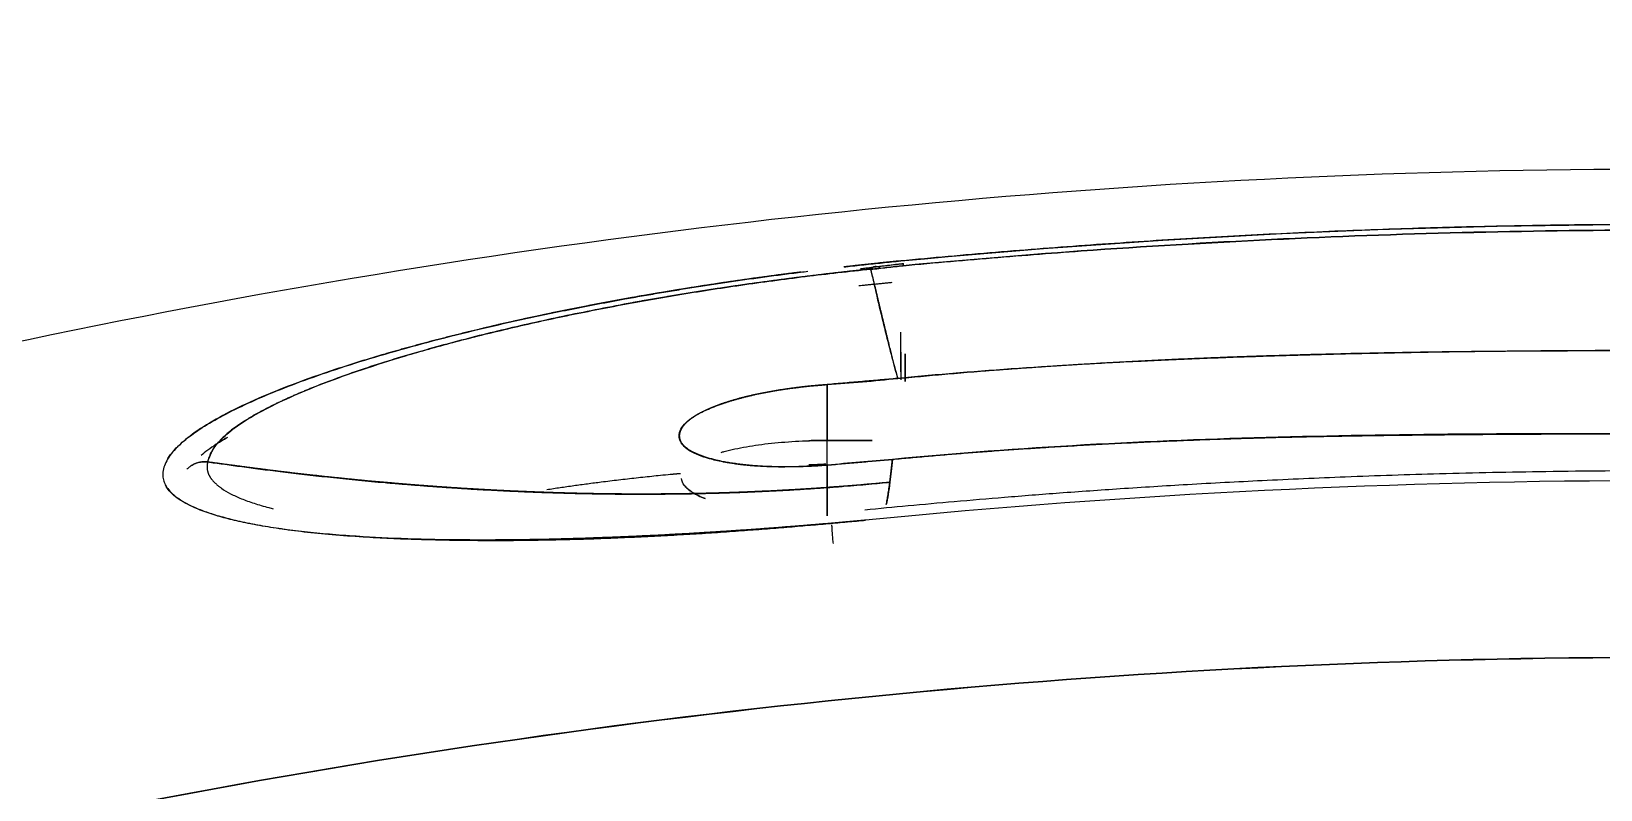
# Model space of a CAD drawing. Header units: inches. Extents: x 1105 to 1525, y -292 to 302.
# Drawn here: x 1197.06 to 1210.65, y 96.44 to 103.01 of the extents above; entities that cross this region are included whole.
import ezdxf

# ---------------------------------------------------------------- set-up
doc = ezdxf.new("R2010")
doc.units = ezdxf.units.IN
doc.header["$LTSCALE"] = 2.42
doc.header["$MEASUREMENT"] = 0
doc.header["$PDMODE"] = 3
doc.header["$PDSIZE"] = 0.3125
doc.layers.get('0').update_dxf_attribs({"linetype": 'CONTINUOUS'})
doc.layers.get('Defpoints').update_dxf_attribs({"linetype": 'CONTINUOUS'})
doc.layers.add('DIM', color=3, linetype='CONTINUOUS', lineweight=18)
doc.styles.get("Standard").update_dxf_attribs({"font": 'arial.ttf', "width": 0.8})
doc.dimstyles.new('ISO-25', dxfattribs={"dimtxt": 5, "dimasz": 2.5, "dimexe": 1.25, "dimexo": 0.625, "dimgap": 2, "dimtad": 1, "dimtih": 1, "dimtoh": 1, "dimdec": 1, "dimdsep": 46, "dimtxsty": 'Standard', "dimcen": 0, "dimclrd": 3, "dimclre": 3, "dimclrt": 4, "dimadec": 0, "dimazin": 0, "dimtfac": 1, "dimtdec": 1, "dimtmove": 0, "dimatfit": 3, "dimfxl": 1, "dimarcsym": 0})

# ---------------------------------------------------------------- blocks, each defined once
blk = doc.blocks.new('*D3')
at = {"layer": 'Defpoints', "color": 0, "transparency": 16777216}
for p in [(1279.036, 140.16), (1143.365, 34.026), (1279.036, 34.019)]:
    blk.add_point(p, dxfattribs=at)
at = {"layer": 'DIM', "color": 3, "lineweight": -2, "transparency": 16777216}
for p, q in [((1143.365, 34.651), (1143.365, 141.41)), ((1279.036, 34.644), (1279.036, 141.41)), ((1148.365, 140.16), (1202.64, 140.16)), ((1274.036, 140.16), (1219.761, 140.16))]:
    blk.add_line(p, q, dxfattribs=at)
at = {"layer": 'DIM', "color": 3, "transparency": 16777216}
for points in [[(1148.365, 140.993), (1148.365, 139.326), (1143.365, 140.16)], [(1274.036, 140.993), (1274.036, 139.326), (1279.036, 140.16)]]:
    blk.add_solid(points, dxfattribs=at)
at = {"layer": 'DIM', "color": 4, "transparency": 16777216, "insert": (1211.201, 140.16), "char_height": 5, "attachment_point": 5}
blk.add_mtext('135.7', dxfattribs=at)

msp = doc.modelspace()

# ---------------------------------------------------------------- linework, layer by layer
at = {"linetype": 'Continuous', "lineweight": 18}
for points, degree, knots in [([(1211.201, 101.815), (1209.025, 101.815), (1204.675, 101.608), (1196.058, 100.372), (1185.599, 97.307), (1175.961, 92.328), (1169.877, 87.97), (1167.441, 85.944), (1166.67, 85.272)], 3, [0, 0, 0, 0, 0.133739, 0.267478, 0.534956, 0.802434, 0.936173, 1, 1, 1, 1]), ([(1204.608, 100.979), (1204.744, 100.992), (1204.881, 101.005), (1205.155, 101.029), (1205.292, 101.04), (1205.703, 101.074), (1205.978, 101.095), (1206.801, 101.153), (1207.35, 101.185), (1208.999, 101.262), (1210.1, 101.288), (1211.2, 101.288)], 3, [0, 0, 0, 0, 0.0625, 0.0625, 0.125, 0.125, 0.25, 0.25, 0.5, 0.5, 1, 1, 1, 1]), ([(1198.586, 99.28), (1198.588, 99.286), (1198.591, 99.294), (1198.596, 99.309), (1198.6, 99.317), (1198.608, 99.335), (1198.612, 99.345), (1198.621, 99.363), (1198.626, 99.373), (1198.637, 99.392), (1198.642, 99.401), (1198.655, 99.419), (1198.662, 99.428), (1198.677, 99.446), (1198.685, 99.455), (1198.703, 99.473), (1198.712, 99.483), (1198.741, 99.51), (1198.763, 99.529), (1198.811, 99.567), (1198.837, 99.587), (1198.922, 99.644), (1198.987, 99.683), (1199.133, 99.762), (1199.215, 99.802), (1199.393, 99.882), (1199.489, 99.922), (1199.697, 100.002), (1199.808, 100.041), (1200.044, 100.121), (1200.168, 100.16), (1200.43, 100.238), (1200.567, 100.277), (1200.853, 100.353), (1201.002, 100.39), (1201.309, 100.463), (1201.468, 100.499), (1201.795, 100.568), (1201.962, 100.601), (1202.305, 100.666), (1202.481, 100.697), (1202.838, 100.757), (1203.02, 100.785), (1203.295, 100.825), (1203.388, 100.837), (1203.574, 100.862), (1203.667, 100.875), (1203.855, 100.898), (1203.949, 100.909), (1204.138, 100.93), (1204.233, 100.94), (1204.328, 100.95)], 3, [0, 0, 0, 0, 0.015625, 0.015625, 0.03125, 0.03125, 0.046875, 0.046875, 0.0625, 0.0625, 0.078125, 0.078125, 0.09375, 0.09375, 0.109375, 0.109375, 0.125, 0.125, 0.15625, 0.15625, 0.1875, 0.1875, 0.25, 0.25, 0.3125, 0.3125, 0.375, 0.375, 0.4375, 0.4375, 0.5, 0.5, 0.5625, 0.5625, 0.625, 0.625, 0.6875, 0.6875, 0.75, 0.75, 0.8125, 0.8125, 0.875, 0.875, 0.90625, 0.90625, 0.9375, 0.9375, 0.96875, 0.96875, 1, 1, 1, 1]), ([(1204.328, 100.95), (1204.315, 100.949), (1204.289, 100.946), (1204.25, 100.942), (1204.211, 100.938), (1204.172, 100.934), (1204.133, 100.93), (1204.094, 100.925), (1204.056, 100.921), (1204.017, 100.917), (1203.979, 100.912), (1203.94, 100.908), (1203.902, 100.903), (1203.864, 100.898), (1203.825, 100.894), (1203.787, 100.889), (1203.749, 100.884), (1203.712, 100.88), (1203.674, 100.875), (1203.636, 100.87), (1203.598, 100.865), (1203.561, 100.86), (1203.523, 100.855), (1203.486, 100.85), (1203.449, 100.845), (1203.411, 100.84), (1203.374, 100.835), (1203.337, 100.83), (1203.3, 100.825), (1203.263, 100.82), (1203.227, 100.814), (1203.19, 100.809), (1203.153, 100.804), (1203.117, 100.798), (1203.08, 100.793), (1203.044, 100.788), (1203.007, 100.782), (1202.971, 100.777), (1202.935, 100.771), (1202.899, 100.765), (1202.863, 100.76), (1202.827, 100.754), (1202.791, 100.748), (1202.755, 100.743), (1202.72, 100.737), (1202.684, 100.731), (1202.649, 100.725), (1202.613, 100.719), (1202.578, 100.713), (1202.542, 100.707), (1202.507, 100.701), (1202.472, 100.695), (1202.437, 100.689), (1202.402, 100.683), (1202.367, 100.677), (1202.332, 100.671), (1202.298, 100.664), (1202.263, 100.658), (1202.228, 100.652), (1202.108, 100.629), (1201.906, 100.59), (1201.627, 100.533), (1201.357, 100.474), (1201.095, 100.413), (1200.841, 100.35), (1200.591, 100.283), (1200.345, 100.214), (1200.108, 100.142), (1199.886, 100.069), (1199.68, 99.995), (1199.541, 99.942), (1199.458, 99.908), (1199.426, 99.895), (1199.394, 99.881), (1199.362, 99.868), (1199.331, 99.854), (1199.301, 99.841), (1199.272, 99.828), (1199.243, 99.814), (1199.214, 99.801), (1199.187, 99.788), (1199.159, 99.775), (1199.133, 99.762), (1199.107, 99.748), (1199.082, 99.735), (1199.057, 99.722), (1199.033, 99.709), (1199.01, 99.696), (1198.987, 99.684), (1198.965, 99.671), (1198.944, 99.658), (1198.923, 99.645), (1198.903, 99.632), (1198.883, 99.62), (1198.864, 99.607), (1198.846, 99.594), (1198.828, 99.582), (1198.811, 99.569), (1198.794, 99.557), (1198.779, 99.544), (1198.763, 99.532), (1198.749, 99.519), (1198.735, 99.507), (1198.721, 99.494), (1198.709, 99.482), (1198.696, 99.47), (1198.685, 99.458), (1198.674, 99.446), (1198.664, 99.434), (1198.654, 99.422), (1198.645, 99.41), (1198.637, 99.398), (1198.629, 99.386), (1198.622, 99.373), (1198.615, 99.361), (1198.609, 99.348), (1198.604, 99.335), (1198.599, 99.323), (1198.595, 99.311), (1198.592, 99.3), (1198.589, 99.289), (1198.587, 99.283), (1198.586, 99.28)], 3, [0, 0, 0, 0, 0.004297, 0.008588, 0.012874, 0.017155, 0.021429, 0.025698, 0.029961, 0.034218, 0.038469, 0.042714, 0.046953, 0.051186, 0.055414, 0.059636, 0.063852, 0.068064, 0.07227, 0.076472, 0.080669, 0.084861, 0.08905, 0.093235, 0.097416, 0.101593, 0.105767, 0.109938, 0.114106, 0.118271, 0.122434, 0.126594, 0.130752, 0.134908, 0.139062, 0.143213, 0.147363, 0.151512, 0.155659, 0.159805, 0.163949, 0.168093, 0.172236, 0.176379, 0.180521, 0.184663, 0.188805, 0.192948, 0.197092, 0.201236, 0.205381, 0.209528, 0.213676, 0.217825, 0.221976, 0.226129, 0.230284, 0.234441, 0.2386, 0.242761, 0.277901, 0.312934, 0.347969, 0.383107, 0.418437, 0.454045, 0.492613, 0.530988, 0.56929, 0.607639, 0.646156, 0.653227, 0.660281, 0.667319, 0.67434, 0.681346, 0.688338, 0.695316, 0.702281, 0.709234, 0.716176, 0.723107, 0.730027, 0.736939, 0.743841, 0.750736, 0.757624, 0.764505, 0.77138, 0.778251, 0.785117, 0.791979, 0.798839, 0.805697, 0.812553, 0.819409, 0.826266, 0.833123, 0.839982, 0.846844, 0.853708, 0.860576, 0.867449, 0.874327, 0.881211, 0.888101, 0.895, 0.901906, 0.908823, 0.91575, 0.92269, 0.929642, 0.936608, 0.943588, 0.950581, 0.957586, 0.964603, 0.971631, 0.978669, 0.985732, 0.992836, 1, 1, 1, 1]), ([(1204.587, 101.021), (1204.574, 101.02), (1204.549, 101.018), (1204.511, 101.014), (1204.473, 101.01), (1204.435, 101.006), (1204.398, 101.002), (1204.36, 100.998), (1204.323, 100.994), (1204.285, 100.99), (1204.248, 100.986), (1204.211, 100.982), (1204.173, 100.978), (1204.136, 100.974), (1204.11, 100.971), (1204.097, 100.969), (1204.095, 100.969)], 3, [0, 0, 0, 0, 0.077096, 0.154065, 0.230907, 0.307623, 0.384214, 0.46068, 0.537022, 0.613242, 0.689339, 0.765315, 0.841169, 0.916903, 0.992518, 1, 1, 1, 1]), ([(1204.096, 100.969), (1204.101, 100.97), (1204.132, 100.973), (1204.19, 100.98), (1204.269, 100.988), (1204.348, 100.997), (1204.428, 101.005), (1204.507, 101.013), (1204.56, 101.019), (1204.587, 101.021)], 3, [0, 0, 0, 0, 0.030661, 0.191617, 0.352779, 0.514173, 0.675825, 0.837759, 1, 1, 1, 1]), ([(1204.328, 100.947), (1204.374, 100.953), (1204.421, 100.959), (1204.514, 100.969), (1204.561, 100.974), (1204.608, 100.979)], 3, [0, 0, 0, 0, 0.5, 0.5, 1, 1, 1, 1]), ([(1204.328, 100.95), (1204.334, 100.956), (1204.34, 100.962), (1204.352, 100.97), (1204.359, 100.973), (1204.372, 100.975), (1204.379, 100.975), (1204.393, 100.97), (1204.401, 100.965), (1204.409, 100.958), (1204.41, 100.958), (1204.411, 100.957)], 3, [0, 0, 0, 0, 0.243814, 0.243814, 0.487628, 0.487628, 0.731441, 0.731441, 0.975255, 0.975255, 1, 1, 1, 1]), ([(1204.409, 100.957), (1204.409, 100.957), (1204.409, 100.957), (1204.401, 100.964), (1204.393, 100.968), (1204.379, 100.973), (1204.372, 100.973), (1204.359, 100.971), (1204.352, 100.968), (1204.34, 100.959), (1204.334, 100.954), (1204.328, 100.947)], 3, [0, 0, 0, 0, 0.011494, 0.011494, 0.25862, 0.25862, 0.505747, 0.505747, 0.752873, 0.752873, 1, 1, 1, 1]), ([(1204.561, 100.003), (1204.559, 100.01), (1204.555, 100.025), (1204.549, 100.049), (1204.543, 100.072), (1204.537, 100.096), (1204.531, 100.119), (1204.525, 100.143), (1204.519, 100.168), (1204.513, 100.192), (1204.507, 100.217), (1204.5, 100.242), (1204.494, 100.268), (1204.488, 100.293), (1204.481, 100.319), (1204.475, 100.345), (1204.468, 100.371), (1204.462, 100.398), (1204.455, 100.425), (1204.449, 100.452), (1204.442, 100.479), (1204.435, 100.506), (1204.429, 100.534), (1204.422, 100.562), (1204.415, 100.591), (1204.408, 100.619), (1204.401, 100.648), (1204.394, 100.677), (1204.387, 100.707), (1204.38, 100.736), (1204.373, 100.766), (1204.366, 100.797), (1204.358, 100.827), (1204.351, 100.858), (1204.343, 100.888), (1204.335, 100.919), (1204.33, 100.94), (1204.328, 100.95)], 3, [0, 0, 0, 0, 0.028058, 0.056144, 0.08426, 0.112407, 0.140583, 0.168789, 0.197024, 0.225287, 0.25358, 0.281903, 0.310257, 0.338642, 0.36706, 0.39551, 0.423992, 0.452505, 0.481049, 0.509624, 0.53823, 0.566865, 0.595532, 0.624231, 0.652963, 0.681728, 0.710529, 0.739364, 0.768233, 0.797134, 0.826064, 0.855019, 0.883996, 0.912988, 0.941989, 0.970995, 1, 1, 1, 1]), ([(1204.328, 100.947), (1204.367, 100.767), (1204.407, 100.598), (1204.484, 100.283), (1204.523, 100.137), (1204.561, 100.003)], 3, [0, 0, 0, 0, 0.5, 0.5, 1, 1, 1, 1]), ([(1204.608, 100.979), (1204.607, 100.985), (1204.607, 100.99), (1204.607, 100.997), (1204.607, 100.999), (1204.607, 101), (1204.607, 100.999), (1204.608, 100.996)], 3, [0, 0, 0, 0, 0.342877, 0.342877, 0.685754, 0.685754, 1, 1, 1, 1]), ([(1204.611, 100.98), (1204.611, 100.98), (1204.611, 100.98), (1204.61, 100.987), (1204.609, 100.992), (1204.608, 100.998), (1204.607, 101), (1204.607, 100.999), (1204.607, 100.997), (1204.607, 100.99), (1204.607, 100.985), (1204.608, 100.979)], 3, [0, 0, 0, 0, 0.000001, 0.000001, 0.250001, 0.250001, 0.500001, 0.500001, 0.75, 0.75, 1, 1, 1, 1]), ([(1203.724, 100.925), (1203.715, 100.923), (1203.694, 100.921), (1203.661, 100.917), (1203.625, 100.912), (1203.589, 100.907), (1203.553, 100.903), (1203.517, 100.898), (1203.482, 100.893), (1203.446, 100.888), (1203.411, 100.883), (1203.376, 100.879), (1203.34, 100.874), (1203.305, 100.869), (1203.27, 100.864), (1203.235, 100.859), (1203.2, 100.854), (1203.166, 100.849), (1203.131, 100.844), (1203.097, 100.839), (1203.062, 100.834), (1203.028, 100.829), (1202.993, 100.824), (1202.959, 100.818), (1202.925, 100.813), (1202.891, 100.808), (1202.858, 100.803), (1202.824, 100.797), (1202.79, 100.792), (1202.757, 100.787), (1202.723, 100.781), (1202.69, 100.776), (1202.657, 100.771), (1202.624, 100.765), (1202.591, 100.76), (1202.558, 100.754), (1202.525, 100.749), (1202.493, 100.743), (1202.46, 100.738), (1202.428, 100.732), (1202.395, 100.727), (1202.363, 100.721), (1202.331, 100.716), (1202.299, 100.71), (1202.267, 100.704), (1202.236, 100.699), (1202.204, 100.693), (1202.172, 100.687), (1202.141, 100.682), (1202.11, 100.676), (1202.079, 100.67), (1202.048, 100.664), (1202.017, 100.658), (1201.986, 100.653), (1201.955, 100.647), (1201.925, 100.641), (1201.894, 100.635), (1201.864, 100.629), (1201.834, 100.623), (1201.804, 100.617), (1201.774, 100.611), (1201.744, 100.606), (1201.714, 100.6), (1201.685, 100.594), (1201.655, 100.588), (1201.626, 100.582), (1201.597, 100.576), (1201.567, 100.57), (1201.538, 100.564), (1201.51, 100.558), (1201.481, 100.551), (1201.452, 100.545), (1201.424, 100.539), (1201.396, 100.533), (1201.367, 100.527), (1201.339, 100.521), (1201.311, 100.515), (1201.283, 100.509), (1201.256, 100.503), (1201.228, 100.496), (1201.201, 100.49), (1201.173, 100.484), (1201.146, 100.478), (1201.119, 100.472), (1201.092, 100.466), (1201.065, 100.459), (1201.039, 100.453), (1201.012, 100.447), (1200.986, 100.441), (1200.959, 100.434), (1200.933, 100.428), (1200.907, 100.422), (1200.881, 100.416), (1200.856, 100.41), (1200.83, 100.403), (1200.805, 100.397), (1200.779, 100.391), (1200.754, 100.384), (1200.729, 100.378), (1200.704, 100.372), (1200.679, 100.366), (1200.654, 100.359), (1200.63, 100.353), (1200.605, 100.347), (1200.581, 100.34), (1200.557, 100.334), (1200.533, 100.328), (1200.509, 100.322), (1200.485, 100.315), (1200.462, 100.309), (1200.438, 100.303), (1200.415, 100.296), (1200.391, 100.29), (1200.368, 100.284), (1200.345, 100.277), (1200.323, 100.271), (1200.3, 100.265), (1200.277, 100.259), (1200.255, 100.252), (1200.233, 100.246), (1200.21, 100.24), (1200.188, 100.233), (1200.167, 100.227), (1200.145, 100.221), (1199.981, 100.173), (1199.689, 100.083), (1199.311, 99.949), (1198.983, 99.815), (1198.709, 99.682), (1198.492, 99.552), (1198.332, 99.425), (1198.23, 99.304), (1198.197, 99.213), (1198.197, 99.147), (1198.208, 99.103), (1198.231, 99.059), (1198.268, 99.015), (1198.319, 98.972), (1198.386, 98.929), (1198.47, 98.887), (1198.574, 98.846), (1198.698, 98.807), (1198.843, 98.77), (1199.012, 98.735), (1199.204, 98.703), (1199.421, 98.675), (1199.664, 98.65), (1199.878, 98.635), (1200.049, 98.625), (1200.167, 98.619), (1200.286, 98.614), (1200.407, 98.61), (1200.528, 98.607), (1200.65, 98.604), (1200.772, 98.602), (1200.895, 98.601), (1201.018, 98.6), (1201.141, 98.6), (1201.264, 98.601), (1201.386, 98.603), (1201.508, 98.604), (1201.63, 98.607), (1201.75, 98.61), (1201.87, 98.613), (1201.989, 98.617), (1202.107, 98.622), (1202.224, 98.627), (1202.339, 98.632), (1202.453, 98.638), (1202.566, 98.644), (1202.677, 98.65), (1202.787, 98.656), (1202.895, 98.663), (1203.001, 98.67), (1203.105, 98.677), (1203.208, 98.685), (1203.309, 98.692), (1203.408, 98.7), (1203.505, 98.707), (1203.599, 98.715), (1203.692, 98.723), (1203.783, 98.731), (1203.872, 98.738), (1203.958, 98.746), (1204.042, 98.753), (1204.124, 98.761), (1204.204, 98.768), (1204.257, 98.773), (1204.283, 98.776)], 3, [0, 0, 0, 0, 0.001445, 0.003365, 0.005283, 0.007198, 0.00911, 0.011019, 0.012926, 0.014829, 0.01673, 0.018628, 0.020523, 0.022415, 0.024305, 0.026191, 0.028075, 0.029957, 0.031835, 0.033711, 0.035584, 0.037454, 0.039321, 0.041186, 0.043048, 0.044908, 0.046765, 0.048619, 0.05047, 0.052319, 0.054165, 0.056009, 0.05785, 0.059688, 0.061524, 0.063357, 0.065188, 0.067016, 0.068841, 0.070664, 0.072484, 0.074302, 0.076117, 0.07793, 0.07974, 0.081548, 0.083353, 0.085156, 0.086956, 0.088754, 0.090549, 0.092342, 0.094132, 0.09592, 0.097705, 0.099488, 0.101268, 0.103046, 0.104821, 0.106594, 0.108364, 0.110132, 0.111898, 0.113661, 0.115421, 0.117179, 0.118935, 0.120688, 0.122438, 0.124186, 0.125932, 0.127675, 0.129416, 0.131154, 0.132889, 0.134622, 0.136353, 0.138081, 0.139807, 0.14153, 0.14325, 0.144969, 0.146684, 0.148397, 0.150108, 0.151816, 0.153521, 0.155224, 0.156925, 0.158622, 0.160318, 0.162011, 0.163701, 0.165389, 0.167074, 0.168757, 0.170437, 0.172114, 0.173789, 0.175462, 0.177132, 0.178799, 0.180464, 0.182126, 0.183786, 0.185443, 0.187097, 0.188749, 0.190399, 0.192045, 0.19369, 0.195331, 0.19697, 0.198607, 0.200241, 0.201872, 0.203501, 0.205127, 0.20675, 0.208371, 0.20999, 0.211605, 0.213219, 0.214829, 0.216437, 0.249909, 0.283295, 0.316603, 0.349838, 0.383006, 0.416113, 0.449154, 0.482134, 0.495534, 0.509502, 0.524038, 0.539141, 0.554811, 0.571047, 0.587847, 0.605212, 0.623142, 0.641642, 0.66071, 0.680348, 0.700552, 0.721324, 0.742663, 0.751448, 0.760113, 0.768657, 0.77708, 0.785383, 0.793566, 0.801628, 0.80957, 0.817392, 0.825092, 0.832672, 0.840131, 0.847469, 0.854685, 0.861781, 0.868755, 0.875608, 0.88234, 0.88895, 0.89544, 0.901809, 0.908058, 0.914186, 0.920195, 0.926083, 0.931851, 0.937499, 0.943027, 0.948435, 0.953723, 0.958891, 0.963939, 0.968867, 0.973675, 0.978363, 0.982931, 0.987379, 0.991706, 0.995913, 1, 1, 1, 1]), ([(1198.242, 99.31), (1198.256, 99.332), (1198.296, 99.386), (1198.391, 99.475), (1198.534, 99.577), (1198.714, 99.681), (1198.929, 99.788), (1199.178, 99.895), (1199.46, 100.002), (1199.774, 100.109), (1200.118, 100.215), (1200.489, 100.318), (1200.883, 100.418), (1201.3, 100.514), (1201.738, 100.605), (1202.067, 100.668), (1202.273, 100.705), (1202.347, 100.718), (1202.422, 100.731), (1202.497, 100.744), (1202.572, 100.756), (1202.647, 100.769), (1202.723, 100.781), (1202.798, 100.793), (1202.874, 100.805), (1202.95, 100.817), (1203.026, 100.828), (1203.102, 100.84), (1203.179, 100.851), (1203.256, 100.862), (1203.333, 100.873), (1203.41, 100.883), (1203.487, 100.894), (1203.564, 100.904), (1203.642, 100.914), (1203.715, 100.923), (1203.763, 100.929), (1203.784, 100.932)], 3, [0, 0, 0, 0, 0.041065, 0.099432, 0.158084, 0.217366, 0.276905, 0.335891, 0.394676, 0.453611, 0.513048, 0.572289, 0.630978, 0.689471, 0.748127, 0.807303, 0.816711, 0.826093, 0.835453, 0.84479, 0.854107, 0.863405, 0.872686, 0.88195, 0.891199, 0.900435, 0.909659, 0.918873, 0.928078, 0.937275, 0.946466, 0.955653, 0.964837, 0.97402, 0.983202, 0.992386, 1, 1, 1, 1]), ([(1204.509, 100.833), (1204.497, 100.832), (1204.472, 100.829), (1204.435, 100.826), (1204.399, 100.822), (1204.362, 100.818), (1204.325, 100.815), (1204.288, 100.811), (1204.255, 100.808), (1204.234, 100.805), (1204.225, 100.804)], 3, [0, 0, 0, 0, 0.129612, 0.259134, 0.388546, 0.517827, 0.646968, 0.775972, 0.904846, 1, 1, 1, 1]), ([(1204.561, 100.003), (1204.593, 100.006), (1204.659, 100.012), (1204.759, 100.021), (1204.863, 100.031), (1204.969, 100.04), (1205.079, 100.05), (1205.192, 100.059), (1205.309, 100.069), (1205.428, 100.078), (1205.551, 100.087), (1205.677, 100.096), (1205.806, 100.105), (1205.938, 100.114), (1206.073, 100.122), (1206.212, 100.131), (1206.354, 100.139), (1206.499, 100.147), (1206.647, 100.155), (1206.799, 100.162), (1206.954, 100.17), (1207.112, 100.177), (1207.273, 100.183), (1207.437, 100.19), (1207.605, 100.196), (1207.838, 100.204), (1208.132, 100.212), (1208.479, 100.221), (1208.809, 100.227), (1209.122, 100.233), (1209.419, 100.237), (1209.699, 100.24), (1209.963, 100.242), (1210.21, 100.243), (1210.44, 100.244), (1210.654, 100.245), (1210.851, 100.245), (1211.031, 100.245), (1211.146, 100.245), (1211.201, 100.245)], 3, [0, 0, 0, 0, 0.014682, 0.029841, 0.045477, 0.06159, 0.078181, 0.09525, 0.112798, 0.130825, 0.149332, 0.168318, 0.187784, 0.207731, 0.228157, 0.249064, 0.270451, 0.292318, 0.314666, 0.337493, 0.360799, 0.384585, 0.408848, 0.433589, 0.458807, 0.484501, 0.539156, 0.591326, 0.640999, 0.688171, 0.732835, 0.77499, 0.814637, 0.851776, 0.88641, 0.918544, 0.948184, 0.975333, 1, 1, 1, 1]), ([(1203.951, 99.95), (1204.052, 99.957), (1204.154, 99.965), (1204.358, 99.983), (1204.459, 99.993), (1204.561, 100.003)], 3, [0, 0, 0, 0, 0.5, 0.5, 1, 1, 1, 1]), ([(1203.951, 99.253), (1203.944, 99.253), (1203.932, 99.252), (1203.914, 99.251), (1203.896, 99.249), (1203.879, 99.248), (1203.861, 99.247), (1203.843, 99.246), (1203.826, 99.245), (1203.808, 99.244), (1203.791, 99.243), (1203.773, 99.242), (1203.756, 99.241), (1203.739, 99.24), (1203.722, 99.24), (1203.705, 99.239), (1203.688, 99.238), (1203.671, 99.238), (1203.655, 99.237), (1203.638, 99.237), (1203.621, 99.237), (1203.605, 99.237), (1203.589, 99.236), (1203.572, 99.236), (1203.556, 99.236), (1203.54, 99.236), (1203.524, 99.236), (1203.508, 99.237), (1203.492, 99.237), (1203.477, 99.237), (1203.461, 99.238), (1203.446, 99.238), (1203.43, 99.239), (1203.415, 99.239), (1203.399, 99.24), (1203.384, 99.241), (1203.369, 99.242), (1203.354, 99.242), (1203.339, 99.243), (1203.324, 99.244), (1203.31, 99.246), (1203.295, 99.247), (1203.28, 99.248), (1203.266, 99.249), (1203.252, 99.251), (1203.237, 99.252), (1203.223, 99.254), (1203.209, 99.255), (1203.195, 99.257), (1203.181, 99.259), (1203.167, 99.261), (1203.153, 99.263), (1203.14, 99.265), (1203.126, 99.267), (1203.113, 99.269), (1203.099, 99.271), (1203.086, 99.273), (1203.073, 99.276), (1203.059, 99.278), (1203.01, 99.287), (1202.93, 99.306), (1202.835, 99.337), (1202.761, 99.373), (1202.708, 99.413), (1202.677, 99.457), (1202.665, 99.507), (1202.678, 99.563), (1202.723, 99.621), (1202.798, 99.678), (1202.904, 99.733), (1203.001, 99.77), (1203.068, 99.793), (1203.094, 99.801), (1203.121, 99.81), (1203.148, 99.818), (1203.176, 99.826), (1203.204, 99.833), (1203.232, 99.841), (1203.261, 99.848), (1203.29, 99.855), (1203.32, 99.862), (1203.35, 99.869), (1203.38, 99.875), (1203.411, 99.881), (1203.442, 99.887), (1203.473, 99.893), (1203.505, 99.898), (1203.537, 99.903), (1203.569, 99.908), (1203.602, 99.913), (1203.635, 99.918), (1203.669, 99.922), (1203.703, 99.926), (1203.737, 99.93), (1203.772, 99.934), (1203.807, 99.938), (1203.842, 99.941), (1203.878, 99.944), (1203.914, 99.947), (1203.938, 99.949), (1203.951, 99.95)], 3, [0, 0, 0, 0, 0.004502, 0.008983, 0.013444, 0.017885, 0.022307, 0.02671, 0.031095, 0.035464, 0.039816, 0.044153, 0.048475, 0.052783, 0.057077, 0.061359, 0.065629, 0.069888, 0.074137, 0.078377, 0.082608, 0.086831, 0.091048, 0.095258, 0.099463, 0.103663, 0.10786, 0.112054, 0.116246, 0.120437, 0.124628, 0.12882, 0.133012, 0.137207, 0.141405, 0.145607, 0.149814, 0.154027, 0.158245, 0.162471, 0.166705, 0.170948, 0.175201, 0.179464, 0.183738, 0.188024, 0.192323, 0.196636, 0.200963, 0.205305, 0.209663, 0.214037, 0.218429, 0.222839, 0.227267, 0.231715, 0.236184, 0.240673, 0.245183, 0.249716, 0.292417, 0.333669, 0.374202, 0.414781, 0.456172, 0.499095, 0.550425, 0.599769, 0.648398, 0.697636, 0.748761, 0.757847, 0.766847, 0.775766, 0.784611, 0.793387, 0.802099, 0.810755, 0.81936, 0.827921, 0.836444, 0.844936, 0.853403, 0.861852, 0.87029, 0.878723, 0.887158, 0.895602, 0.904061, 0.912543, 0.921053, 0.929599, 0.938187, 0.946823, 0.955514, 0.964266, 0.973084, 0.981976, 0.990946, 1, 1, 1, 1]), ([(1203.951, 99.95), (1203.944, 99.949), (1203.932, 99.948), (1203.913, 99.947), (1203.894, 99.945), (1203.875, 99.944), (1203.857, 99.942), (1203.838, 99.94), (1203.82, 99.939), (1203.802, 99.937), (1203.784, 99.935), (1203.765, 99.933), (1203.747, 99.931), (1203.73, 99.929), (1203.712, 99.927), (1203.694, 99.925), (1203.677, 99.923), (1203.659, 99.92), (1203.642, 99.918), (1203.625, 99.916), (1203.608, 99.913), (1203.591, 99.911), (1203.574, 99.908), (1203.558, 99.906), (1203.541, 99.903), (1203.525, 99.901), (1203.509, 99.898), (1203.493, 99.895), (1203.477, 99.892), (1203.461, 99.89), (1203.446, 99.887), (1203.43, 99.884), (1203.415, 99.881), (1203.4, 99.878), (1203.385, 99.875), (1203.37, 99.872), (1203.355, 99.869), (1203.341, 99.866), (1203.327, 99.863), (1203.312, 99.86), (1203.298, 99.857), (1203.285, 99.854), (1203.271, 99.85), (1203.257, 99.847), (1203.244, 99.844), (1203.231, 99.841), (1203.218, 99.837), (1203.205, 99.834), (1203.192, 99.831), (1203.18, 99.827), (1203.168, 99.824), (1203.155, 99.82), (1203.143, 99.817), (1203.132, 99.813), (1203.12, 99.81), (1203.109, 99.806), (1203.097, 99.803), (1203.086, 99.799), (1203.075, 99.796), (1203.064, 99.792), (1203.054, 99.789), (1203.043, 99.785), (1203.033, 99.782), (1203.023, 99.778), (1203.013, 99.775), (1203.003, 99.771), (1202.993, 99.767), (1202.984, 99.764), (1202.975, 99.76), (1202.966, 99.756), (1202.957, 99.753), (1202.948, 99.749), (1202.939, 99.746), (1202.931, 99.742), (1202.923, 99.738), (1202.914, 99.735), (1202.906, 99.731), (1202.899, 99.727), (1202.891, 99.724), (1202.883, 99.72), (1202.876, 99.716), (1202.869, 99.713), (1202.862, 99.709), (1202.855, 99.706), (1202.848, 99.702), (1202.842, 99.698), (1202.835, 99.695), (1202.829, 99.691), (1202.823, 99.688), (1202.817, 99.684), (1202.811, 99.68), (1202.805, 99.677), (1202.8, 99.673), (1202.794, 99.67), (1202.789, 99.666), (1202.784, 99.663), (1202.779, 99.659), (1202.774, 99.656), (1202.769, 99.652), (1202.765, 99.649), (1202.76, 99.645), (1202.756, 99.642), (1202.752, 99.638), (1202.747, 99.635), (1202.743, 99.632), (1202.74, 99.628), (1202.736, 99.625), (1202.732, 99.622), (1202.729, 99.618), (1202.726, 99.615), (1202.722, 99.612), (1202.719, 99.608), (1202.716, 99.605), (1202.713, 99.602), (1202.71, 99.599), (1202.708, 99.595), (1202.705, 99.592), (1202.703, 99.589), (1202.7, 99.586), (1202.698, 99.583), (1202.696, 99.58), (1202.694, 99.577), (1202.692, 99.573), (1202.69, 99.57), (1202.688, 99.567), (1202.687, 99.564), (1202.685, 99.561), (1202.684, 99.558), (1202.682, 99.556), (1202.681, 99.553), (1202.68, 99.55), (1202.678, 99.547), (1202.677, 99.544), (1202.676, 99.541), (1202.675, 99.538), (1202.675, 99.536), (1202.674, 99.533), (1202.673, 99.53), (1202.673, 99.527), (1202.672, 99.525), (1202.672, 99.522), (1202.671, 99.52), (1202.671, 99.517), (1202.671, 99.514), (1202.67, 99.512), (1202.67, 99.509), (1202.67, 99.507), (1202.67, 99.503), (1202.671, 99.498), (1202.671, 99.491), (1202.673, 99.484), (1202.674, 99.477), (1202.677, 99.47), (1202.679, 99.464), (1202.683, 99.457), (1202.686, 99.45), (1202.691, 99.443), (1202.696, 99.437), (1202.701, 99.43), (1202.707, 99.424), (1202.714, 99.417), (1202.721, 99.411), (1202.728, 99.404), (1202.737, 99.398), (1202.746, 99.391), (1202.755, 99.385), (1202.766, 99.379), (1202.776, 99.373), (1202.788, 99.367), (1202.8, 99.361), (1202.813, 99.355), (1202.826, 99.349), (1202.84, 99.343), (1202.855, 99.338), (1202.87, 99.332), (1202.886, 99.326), (1202.903, 99.321), (1202.92, 99.316), (1202.938, 99.311), (1202.957, 99.306), (1202.976, 99.301), (1202.996, 99.296), (1203.017, 99.292), (1203.039, 99.287), (1203.061, 99.283), (1203.083, 99.279), (1203.107, 99.275), (1203.131, 99.271), (1203.156, 99.268), (1203.181, 99.264), (1203.207, 99.261), (1203.233, 99.258), (1203.261, 99.255), (1203.288, 99.253), (1203.317, 99.25), (1203.346, 99.248), (1203.376, 99.246), (1203.406, 99.244), (1203.436, 99.243), (1203.468, 99.242), (1203.499, 99.241), (1203.532, 99.24), (1203.564, 99.24), (1203.598, 99.239), (1203.631, 99.239), (1203.665, 99.24), (1203.7, 99.24), (1203.735, 99.241), (1203.77, 99.243), (1203.806, 99.244), (1203.841, 99.246), (1203.878, 99.248), (1203.914, 99.251), (1203.938, 99.253), (1203.951, 99.253)], 3, [0, 0, 0, 0, 0.004696, 0.009374, 0.014034, 0.018677, 0.023303, 0.02791, 0.032501, 0.037073, 0.041628, 0.046166, 0.050686, 0.055188, 0.059673, 0.06414, 0.06859, 0.073022, 0.077437, 0.081834, 0.086214, 0.090576, 0.094921, 0.099248, 0.103557, 0.107849, 0.112124, 0.116381, 0.120621, 0.124843, 0.129047, 0.133234, 0.137404, 0.141556, 0.14569, 0.149808, 0.153907, 0.157989, 0.162054, 0.166101, 0.170131, 0.174143, 0.178138, 0.182116, 0.186076, 0.190018, 0.193943, 0.197851, 0.201741, 0.205614, 0.209469, 0.213307, 0.217127, 0.22093, 0.224716, 0.228484, 0.232235, 0.235968, 0.239684, 0.243382, 0.247064, 0.250727, 0.254373, 0.258002, 0.261614, 0.265208, 0.268785, 0.272344, 0.275886, 0.27941, 0.282918, 0.286407, 0.28988, 0.293335, 0.296773, 0.300193, 0.303596, 0.306981, 0.31035, 0.3137, 0.317034, 0.32035, 0.323649, 0.32693, 0.330194, 0.333441, 0.336671, 0.339883, 0.343077, 0.346255, 0.349415, 0.352558, 0.355683, 0.358791, 0.361882, 0.364955, 0.368012, 0.37105, 0.374072, 0.377076, 0.380063, 0.383033, 0.385985, 0.38892, 0.391838, 0.394738, 0.397621, 0.400487, 0.403336, 0.406167, 0.408981, 0.411777, 0.414557, 0.417319, 0.420064, 0.422791, 0.425502, 0.428195, 0.43087, 0.433529, 0.43617, 0.438794, 0.441401, 0.44399, 0.446562, 0.449117, 0.451655, 0.454175, 0.456678, 0.459164, 0.461633, 0.464084, 0.466519, 0.468936, 0.471335, 0.473718, 0.476083, 0.478431, 0.480762, 0.483076, 0.485372, 0.487651, 0.489913, 0.492158, 0.494385, 0.496596, 0.498789, 0.500965, 0.507003, 0.513087, 0.519216, 0.525392, 0.531614, 0.537883, 0.544197, 0.550558, 0.556964, 0.563418, 0.569917, 0.576463, 0.583055, 0.589694, 0.59638, 0.603112, 0.60989, 0.616715, 0.623587, 0.630506, 0.637472, 0.644484, 0.651543, 0.658649, 0.665802, 0.673002, 0.680249, 0.687543, 0.694885, 0.702273, 0.709709, 0.717191, 0.724721, 0.732299, 0.739924, 0.747596, 0.755315, 0.763083, 0.770897, 0.778759, 0.786669, 0.794626, 0.802631, 0.810684, 0.818785, 0.826933, 0.835129, 0.843373, 0.851665, 0.860005, 0.868393, 0.876829, 0.885313, 0.893845, 0.902426, 0.911054, 0.919731, 0.928456, 0.937229, 0.946051, 0.954921, 0.96384, 0.972807, 0.981823, 0.990887, 1, 1, 1, 1]), ([(1198.743, 99.485), (1198.714, 99.467), (1198.659, 99.433), (1198.588, 99.383), (1198.548, 99.35), (1198.53, 99.335)], 3, [0, 0, 0, 0, 0.34056, 0.691822, 1, 1, 1, 1]), ([(1198.689, 99.451), (1198.7, 99.459), (1198.723, 99.473), (1198.747, 99.488), (1198.76, 99.495)], 3, [0, 0, 0, 0, 0.4863, 1, 1, 1, 1]), ([(1203.031, 99.363), (1203.04, 99.366), (1203.05, 99.368), (1203.118, 99.386), (1203.182, 99.4), (1203.319, 99.423), (1203.392, 99.434), (1203.544, 99.45), (1203.624, 99.456), (1203.786, 99.464), (1203.868, 99.467), (1203.951, 99.467)], 3, [0, 0, 0, 0, 0.039846, 0.039846, 0.279884, 0.279884, 0.519923, 0.519923, 0.759961, 0.759961, 1, 1, 1, 1]), ([(1203.951, 99.22), (1203.951, 99.227), (1203.951, 99.239), (1203.951, 99.27), (1203.951, 99.29), (1203.951, 99.336), (1203.951, 99.361), (1203.951, 99.413), (1203.951, 99.441), (1203.951, 99.467)], 3, [0, 0, 0, 0, 0.25, 0.25, 0.5, 0.5, 0.75, 0.75, 1, 1, 1, 1]), ([(1204.515, 99.302), (1205.951, 99.44), (1207.74, 99.49), (1209, 99.524), (1211.201, 99.524)], 2, [0, 0, 0, 0.5, 0.5, 1, 1, 1]), ([(1198.443, 99.248), (1198.449, 99.251), (1198.454, 99.255), (1198.474, 99.265), (1198.488, 99.27), (1198.517, 99.278), (1198.532, 99.28), (1198.56, 99.282), (1198.573, 99.282), (1198.586, 99.28)], 3, [0, 0, 0, 0, 0.122325, 0.122325, 0.414883, 0.414883, 0.707442, 0.707442, 1, 1, 1, 1]), ([(1198.586, 99.279), (1198.586, 99.277), (1198.585, 99.273), (1198.584, 99.267), (1198.583, 99.261), (1198.582, 99.255), (1198.581, 99.248), (1198.581, 99.242), (1198.581, 99.235), (1198.581, 99.228), (1198.582, 99.221), (1198.583, 99.214), (1198.584, 99.207), (1198.586, 99.2), (1198.588, 99.193), (1198.59, 99.186), (1198.592, 99.179), (1198.595, 99.172), (1198.598, 99.166), (1198.602, 99.159), (1198.605, 99.153), (1198.609, 99.146), (1198.614, 99.14), (1198.618, 99.133), (1198.623, 99.127), (1198.629, 99.121), (1198.634, 99.114), (1198.64, 99.108), (1198.646, 99.102), (1198.653, 99.095), (1198.659, 99.089), (1198.666, 99.083), (1198.674, 99.077), (1198.681, 99.07), (1198.689, 99.064), (1198.698, 99.058), (1198.726, 99.037), (1198.781, 99.004), (1198.875, 98.961), (1198.986, 98.921), (1199.083, 98.893), (1199.142, 98.879), (1199.154, 98.875)], 3, [0, 0, 0, 0, 0.013723, 0.027431, 0.041134, 0.054841, 0.068563, 0.08231, 0.096095, 0.10992, 0.123785, 0.137691, 0.151637, 0.165623, 0.179649, 0.193717, 0.207825, 0.221975, 0.236167, 0.250401, 0.264678, 0.278999, 0.293364, 0.307773, 0.322228, 0.336729, 0.351277, 0.365873, 0.380517, 0.39521, 0.409954, 0.424748, 0.439595, 0.454493, 0.469445, 0.484451, 0.499512, 0.618664, 0.736294, 0.852685, 0.968265, 1, 1, 1, 1]), ([(1198.586, 99.28), (1198.608, 99.277), (1198.652, 99.271), (1198.72, 99.262), (1198.791, 99.252), (1198.865, 99.242), (1198.943, 99.231), (1199.023, 99.221), (1199.107, 99.21), (1199.194, 99.199), (1199.284, 99.188), (1199.378, 99.177), (1199.475, 99.166), (1199.575, 99.155), (1199.678, 99.144), (1199.784, 99.133), (1199.894, 99.122), (1200.007, 99.111), (1200.123, 99.101), (1200.242, 99.091), (1200.365, 99.081), (1200.49, 99.071), (1200.619, 99.062), (1200.752, 99.053), (1200.887, 99.044), (1201.026, 99.037), (1201.168, 99.029), (1201.313, 99.023), (1201.462, 99.017), (1201.613, 99.012), (1201.794, 99.007), (1202, 99.003), (1202.225, 99.001), (1202.442, 99.001), (1202.649, 99.003), (1202.847, 99.006), (1203.035, 99.011), (1203.214, 99.017), (1203.384, 99.024), (1203.544, 99.032), (1203.695, 99.041), (1203.837, 99.05), (1203.969, 99.059), (1204.092, 99.069), (1204.205, 99.078), (1204.309, 99.087), (1204.404, 99.096), (1204.464, 99.102), (1204.493, 99.105)], 3, [0, 0, 0, 0, 0.011074, 0.022647, 0.034731, 0.047346, 0.060511, 0.074228, 0.088495, 0.103309, 0.118668, 0.134567, 0.151004, 0.16798, 0.185494, 0.203549, 0.222145, 0.241283, 0.260964, 0.281187, 0.301949, 0.32325, 0.345092, 0.367476, 0.390402, 0.413865, 0.437864, 0.462401, 0.487484, 0.513115, 0.539289, 0.579008, 0.617146, 0.653712, 0.688688, 0.722078, 0.753901, 0.784158, 0.812838, 0.839938, 0.865463, 0.889416, 0.911799, 0.932602, 0.951816, 0.969434, 0.985468, 1, 1, 1, 1]), ([(1204.493, 99.104), (1204.48, 99.103), (1204.455, 99.1), (1204.418, 99.097), (1204.38, 99.093), (1204.343, 99.09), (1204.305, 99.087), (1204.268, 99.083), (1204.231, 99.08), (1204.194, 99.077), (1204.156, 99.074), (1204.119, 99.071), (1204.082, 99.068), (1204.045, 99.065), (1204.007, 99.063), (1203.97, 99.06), (1203.933, 99.057), (1203.896, 99.054), (1203.859, 99.052), (1203.822, 99.049), (1203.785, 99.047), (1203.748, 99.045), (1203.711, 99.042), (1203.674, 99.04), (1203.637, 99.038), (1203.6, 99.036), (1203.563, 99.034), (1203.526, 99.032), (1203.489, 99.03), (1203.453, 99.028), (1203.416, 99.027), (1203.379, 99.025), (1203.342, 99.023), (1203.305, 99.022), (1203.269, 99.02), (1203.232, 99.019), (1203.195, 99.017), (1203.159, 99.016), (1203.122, 99.015), (1203.085, 99.013), (1203.049, 99.012), (1203.012, 99.011), (1202.976, 99.01), (1202.939, 99.009), (1202.903, 99.008), (1202.866, 99.007), (1202.83, 99.007), (1202.793, 99.006), (1202.757, 99.005), (1202.721, 99.005), (1202.684, 99.004), (1202.648, 99.004), (1202.612, 99.003), (1202.575, 99.003), (1202.539, 99.003), (1202.503, 99.002), (1202.467, 99.002), (1202.43, 99.002), (1202.394, 99.002), (1202.358, 99.002), (1202.322, 99.002), (1202.286, 99.002), (1202.25, 99.002), (1202.214, 99.002), (1202.178, 99.002), (1202.142, 99.003), (1202.106, 99.003), (1202.07, 99.003), (1202.034, 99.004), (1201.998, 99.004), (1201.962, 99.005), (1201.926, 99.005), (1201.89, 99.006), (1201.854, 99.007), (1201.819, 99.007), (1201.783, 99.008), (1201.747, 99.009), (1201.711, 99.01), (1201.676, 99.011), (1201.64, 99.012), (1201.604, 99.013), (1201.568, 99.014), (1201.533, 99.015), (1201.497, 99.017), (1201.462, 99.018), (1201.426, 99.019), (1201.391, 99.021), (1201.355, 99.022), (1201.32, 99.024), (1201.284, 99.025), (1201.249, 99.027), (1201.213, 99.028), (1201.178, 99.03), (1201.143, 99.032), (1201.107, 99.033), (1201.072, 99.035), (1201.037, 99.037), (1201.001, 99.039), (1200.966, 99.041), (1200.931, 99.043), (1200.895, 99.045), (1200.86, 99.047), (1200.825, 99.049), (1200.79, 99.051), (1200.755, 99.054), (1200.72, 99.056), (1200.685, 99.058), (1200.649, 99.061), (1200.614, 99.063), (1200.579, 99.065), (1200.544, 99.068), (1200.509, 99.071), (1200.474, 99.073), (1200.44, 99.076), (1200.405, 99.078), (1200.37, 99.081), (1200.335, 99.084), (1200.3, 99.087), (1200.265, 99.09), (1200.23, 99.093), (1200.196, 99.096), (1200.161, 99.099), (1200.126, 99.102), (1200.091, 99.105), (1200.057, 99.108), (1200.022, 99.111), (1199.987, 99.114), (1199.953, 99.117), (1199.918, 99.121), (1199.884, 99.124), (1199.849, 99.128), (1199.815, 99.131), (1199.78, 99.134), (1199.746, 99.138), (1199.711, 99.142), (1199.677, 99.145), (1199.642, 99.149), (1199.608, 99.152), (1199.574, 99.156), (1199.539, 99.16), (1199.505, 99.164), (1199.471, 99.167), (1199.436, 99.171), (1199.402, 99.175), (1199.368, 99.179), (1199.334, 99.183), (1199.299, 99.187), (1199.265, 99.191), (1199.231, 99.195), (1199.197, 99.199), (1199.163, 99.204), (1199.129, 99.208), (1199.095, 99.212), (1199.061, 99.217), (1199.027, 99.221), (1198.993, 99.225), (1198.959, 99.23), (1198.925, 99.234), (1198.891, 99.239), (1198.857, 99.243), (1198.823, 99.248), (1198.789, 99.252), (1198.756, 99.257), (1198.722, 99.261), (1198.688, 99.266), (1198.654, 99.27), (1198.62, 99.275), (1198.598, 99.277), (1198.586, 99.279)], 3, [0, 0, 0, 0, 0.006403, 0.012773, 0.019117, 0.025446, 0.031769, 0.038089, 0.044407, 0.050722, 0.057035, 0.063344, 0.06965, 0.075951, 0.082249, 0.088542, 0.094831, 0.101115, 0.107394, 0.113668, 0.119936, 0.1262, 0.132458, 0.138712, 0.144961, 0.151206, 0.157446, 0.163682, 0.169913, 0.17614, 0.182363, 0.188581, 0.194796, 0.201006, 0.207211, 0.213413, 0.219609, 0.225802, 0.23199, 0.238173, 0.244352, 0.250527, 0.256698, 0.262864, 0.269026, 0.275184, 0.281337, 0.287487, 0.293633, 0.299775, 0.305912, 0.312047, 0.318177, 0.324303, 0.330426, 0.336545, 0.342661, 0.348773, 0.354881, 0.360986, 0.367087, 0.373184, 0.379277, 0.385366, 0.391452, 0.397533, 0.40361, 0.409683, 0.415753, 0.421818, 0.427879, 0.433937, 0.439991, 0.446041, 0.452088, 0.458131, 0.464171, 0.470207, 0.47624, 0.482269, 0.488294, 0.494316, 0.500333, 0.506347, 0.512358, 0.518364, 0.524367, 0.530367, 0.536362, 0.542354, 0.548343, 0.554328, 0.56031, 0.566289, 0.572265, 0.578238, 0.584207, 0.590174, 0.596137, 0.602098, 0.608055, 0.61401, 0.619961, 0.625909, 0.631853, 0.637794, 0.643732, 0.649666, 0.655596, 0.661523, 0.667447, 0.673367, 0.679283, 0.685197, 0.691107, 0.697014, 0.702918, 0.708819, 0.714716, 0.720611, 0.726503, 0.732391, 0.738277, 0.744159, 0.750038, 0.755914, 0.761786, 0.767656, 0.773522, 0.779385, 0.785244, 0.791101, 0.796954, 0.802804, 0.808651, 0.814495, 0.820336, 0.826174, 0.83201, 0.837842, 0.843672, 0.849498, 0.855322, 0.861144, 0.866963, 0.872779, 0.878593, 0.884404, 0.890212, 0.896017, 0.901819, 0.907618, 0.913414, 0.919206, 0.924995, 0.930779, 0.936559, 0.942335, 0.948106, 0.953872, 0.959633, 0.96539, 0.971146, 0.976904, 0.982665, 0.988433, 0.994211, 1, 1, 1, 1]), ([(1201.523, 99.041), (1202.008, 99.116), (1202.61, 99.175), (1202.68, 99.181)], 2, [0, 0, 0, 0.885934, 1, 1, 1]), ([(1204.515, 99.302), (1204.421, 99.293), (1204.327, 99.285), (1204.139, 99.269), (1204.045, 99.261), (1203.951, 99.253)], 3, [0, 0, 0, 0, 0.5, 0.5, 1, 1, 1, 1]), ([(1211.2, 99.203), (1210.858, 99.203), (1210.208, 99.198), (1209.286, 99.179), (1208.467, 99.151), (1207.74, 99.119), (1207.09, 99.085), (1206.506, 99.048), (1205.978, 99.011), (1205.5, 98.973), (1205.062, 98.936), (1204.659, 98.9), (1204.401, 98.875), (1204.276, 98.863)], 3, [0, 0, 0, 0, 0.148172, 0.281176, 0.398703, 0.502695, 0.595947, 0.679993, 0.755913, 0.824792, 0.887711, 0.945753, 1, 1, 1, 1]), ([(1204.493, 99.105), (1204.493, 99.111), (1204.494, 99.118), (1204.496, 99.133), (1204.497, 99.141), (1204.5, 99.164), (1204.502, 99.181), (1204.505, 99.214), (1204.507, 99.231), (1204.511, 99.265), (1204.513, 99.283), (1204.515, 99.302)], 3, [0, 0, 0, 0, 0.125, 0.125, 0.25, 0.25, 0.5, 0.5, 0.75, 0.75, 1, 1, 1, 1]), ([(1204.283, 98.776), (1204.269, 98.774), (1204.24, 98.772), (1204.198, 98.768), (1204.156, 98.764), (1204.113, 98.76), (1204.071, 98.756), (1204.029, 98.753), (1203.987, 98.749), (1203.945, 98.745), (1203.903, 98.742), (1203.861, 98.738), (1203.819, 98.735), (1203.778, 98.731), (1203.736, 98.728), (1203.694, 98.724), (1203.653, 98.721), (1203.611, 98.718), (1203.57, 98.715), (1203.529, 98.711), (1203.487, 98.708), (1203.446, 98.705), (1203.405, 98.702), (1203.364, 98.699), (1203.323, 98.696), (1203.282, 98.693), (1203.241, 98.69), (1203.2, 98.688), (1203.159, 98.685), (1203.119, 98.682), (1203.078, 98.679), (1203.037, 98.677), (1202.997, 98.674), (1202.956, 98.672), (1202.916, 98.669), (1202.876, 98.667), (1202.835, 98.664), (1202.795, 98.662), (1202.755, 98.659), (1202.715, 98.657), (1202.675, 98.655), (1202.635, 98.653), (1202.595, 98.651), (1202.555, 98.648), (1202.516, 98.646), (1202.476, 98.644), (1202.436, 98.642), (1202.397, 98.641), (1202.357, 98.639), (1202.318, 98.637), (1202.278, 98.635), (1202.239, 98.633), (1202.2, 98.632), (1202.161, 98.63), (1202.122, 98.628), (1202.083, 98.627), (1202.044, 98.625), (1202.005, 98.624), (1201.966, 98.623), (1201.751, 98.615), (1201.372, 98.605), (1200.852, 98.602), (1200.37, 98.61), (1199.989, 98.627), (1199.695, 98.648), (1199.475, 98.668), (1199.271, 98.692), (1199.084, 98.72), (1198.914, 98.751), (1198.76, 98.787), (1198.589, 98.836), (1198.422, 98.901), (1198.291, 98.984), (1198.24, 99.043), (1198.224, 99.072)], 3, [0, 0, 0, 0, 0.004651, 0.009296, 0.013935, 0.01857, 0.023199, 0.027823, 0.032442, 0.037057, 0.041668, 0.046274, 0.050877, 0.055476, 0.060071, 0.064663, 0.069252, 0.073838, 0.078421, 0.083002, 0.087581, 0.092157, 0.096731, 0.101304, 0.105875, 0.110445, 0.115014, 0.119582, 0.12415, 0.128717, 0.133284, 0.13785, 0.142417, 0.146984, 0.151552, 0.15612, 0.16069, 0.165261, 0.169833, 0.174406, 0.178982, 0.183559, 0.188139, 0.192721, 0.197306, 0.201894, 0.206484, 0.211078, 0.215675, 0.220276, 0.224881, 0.229489, 0.234102, 0.23872, 0.243342, 0.247968, 0.2526, 0.257237, 0.26188, 0.266528, 0.334424, 0.401503, 0.468412, 0.535802, 0.574675, 0.613262, 0.651682, 0.690056, 0.728505, 0.767151, 0.80611, 0.874275, 0.941935, 1, 1, 1, 1]), ([(1202.893, 98.963), (1202.851, 98.979), (1202.815, 98.997), (1202.754, 99.035), (1202.73, 99.056), (1202.699, 99.096), (1202.691, 99.116), (1202.69, 99.136)], 3, [0, 0, 0, 0, 0.325003, 0.325003, 0.674562, 0.674562, 1, 1, 1, 1]), ([(1202.714, 99.077), (1202.73, 99.056), (1202.754, 99.035), (1202.815, 98.997), (1202.851, 98.979), (1202.893, 98.963)], 3, [0, 0, 0, 0, 0.5182, 0.5182, 1, 1, 1, 1]), ([(1204.462, 98.911), (1204.465, 98.924), (1204.467, 98.938), (1204.472, 98.967), (1204.475, 98.982), (1204.48, 99.014), (1204.482, 99.031), (1204.486, 99.058), (1204.487, 99.067), (1204.49, 99.086), (1204.491, 99.095), (1204.493, 99.104)], 3, [0, 0, 0, 0, 0.25, 0.25, 0.5, 0.5, 0.75, 0.75, 0.875, 0.875, 1, 1, 1, 1]), ([(1204.004, 98.573), (1204.002, 98.587), (1204, 98.602), (1203.998, 98.634), (1203.996, 98.65), (1203.994, 98.684), (1203.993, 98.701), (1203.992, 98.724), (1203.992, 98.73), (1203.991, 98.736)], 3, [0, 0, 0, 0, 0.295387, 0.295387, 0.590775, 0.590775, 0.886162, 0.886162, 1, 1, 1, 1]), ([(1211.201, 97.587), (1208.989, 97.587), (1204.567, 97.377), (1197.996, 96.435), (1191.554, 94.877), (1185.3, 92.715), (1179.296, 89.972), (1173.599, 86.674), (1168.264, 82.852), (1163.343, 78.543), (1158.882, 73.79), (1154.926, 68.637), (1151.511, 63.134), (1148.672, 57.334), (1146.434, 51.293), (1144.82, 45.07), (1143.846, 38.724), (1143.628, 34.452), (1143.628, 32.316)], 3, [0, 0, 0, 0, 0.0625, 0.125, 0.1875, 0.25, 0.3125, 0.375, 0.4375, 0.5, 0.5625, 0.625, 0.6875, 0.75, 0.8125, 0.875, 0.9375, 1, 1, 1, 1]), ([(1143.628, 32.316), (1143.628, 33.384), (1143.683, 35.52), (1143.927, 38.716), (1144.333, 41.897), (1145.089, 46.107), (1146.435, 51.293), (1148.671, 57.334), (1151.513, 63.133), (1154.925, 68.637), (1158.884, 73.789), (1163.342, 78.544), (1168.266, 82.851), (1175.377, 87.949), (1185.175, 93.007), (1195.807, 96.122), (1204.567, 97.376), (1208.989, 97.587), (1211.201, 97.587)], 3, [0, 0, 0, 0, 0.03125, 0.0625, 0.09375, 0.125, 0.1875, 0.25, 0.3125, 0.375, 0.4375, 0.5, 0.5625, 0.625, 0.75, 0.875, 0.9375, 1, 1, 1, 1])]:
    msp.add_open_spline(points, degree=degree, knots=knots, dxfattribs=at)
for points, degree in [([(1211.201, 101.337), (1207.879, 101.335), (1204.587, 101.021)], 2), ([(1204.587, 101.021), (1206.784, 101.231), (1208.992, 101.336), (1211.201, 101.337)], 3), ([(1211.2, 101.288), (1210.1, 101.288), (1207.899, 101.237), (1205.703, 101.082), (1204.608, 100.979)], 3), ([(1204.553, 100.99), (1204.236, 100.951)], 1), ([(1204.608, 100.979), (1204.514, 100.969), (1204.421, 100.958), (1204.328, 100.947)], 3), ([(1204.61, 100.996), (1204.546, 100.989)], 1), ([(1204.587, 100.059), (1204.587, 100.405)], 1), ([(1211.201, 100.245), (1207.033, 100.245), (1204.561, 100.003)], 2), ([(1204.587, 100.23), (1204.587, 99.991)], 1), ([(1204.626, 99.976), (1204.626, 100.216)], 1), ([(1204.626, 100.216), (1204.626, 100.136), (1204.626, 100.056), (1204.626, 99.976)], 3), ([(1204.561, 100.003), (1203.951, 99.95)], 1), ([(1203.951, 99.467), (1203.951, 99.628), (1203.951, 99.789), (1203.951, 99.95)], 3), ([(1203.951, 99.95), (1203.951, 99.467)], 1), ([(1203.951, 99.467), (1203.897, 99.467), (1203.844, 99.466), (1203.791, 99.464)], 3), ([(1203.951, 99.467), (1204.34, 99.467)], 1), ([(1204.34, 99.467), (1204.21, 99.467), (1204.08, 99.467), (1203.951, 99.467)], 3), ([(1211.201, 99.524), (1210.097, 99.526), (1207.855, 99.521), (1205.616, 99.408), (1204.515, 99.302)], 3), ([(1203.94, 99.26), (1203.89, 99.258), (1203.84, 99.256), (1203.791, 99.254)], 3), ([(1203.791, 99.254), (1203.865, 99.257), (1203.94, 99.26)], 2), ([(1203.951, 99.253), (1204.515, 99.302)], 1), ([(1203.951, 99.253), (1203.951, 99.107), (1203.951, 98.961), (1203.951, 98.814)], 3), ([(1203.951, 98.814), (1203.951, 99.253)], 1), ([(1204.515, 99.302), (1204.508, 99.229), (1204.5, 99.163), (1204.493, 99.104)], 3), ([(1211.201, 99.118), (1208.891, 99.117), (1206.581, 99.003), (1204.283, 98.776)], 3), ([(1204.493, 99.104), (1204.483, 99.027), (1204.473, 98.962), (1204.462, 98.911)], 3)]:
    msp.add_open_spline(points, degree=degree, dxfattribs=at)
msp.add_rational_spline([(1198.586, 99.279), (1198.522, 99.287), (1198.456, 99.268), (1198.407, 99.217)], [1.27087591345, 1.09383451582, 1.00357729201, 1.00010424202], degree=3, dxfattribs=at)

# ---------------------------------------------------------------- dimensions: what is measured, and where the dimension line sits
at = {"layer": 'DIM'}
dim = msp.add_linear_dim(base=(1279.036, 140.16), p1=(1143.365, 34.026), p2=(1279.036, 34.019), dimstyle='ISO-25', override={"dimasz": 5, "dimtad": 0}, dxfattribs=at)
dim.commit()
dim.dimension.update_dxf_attribs({"geometry": '*D3', "text_midpoint": (1211.201, 140.16)})

doc.saveas('drawing.dxf')
